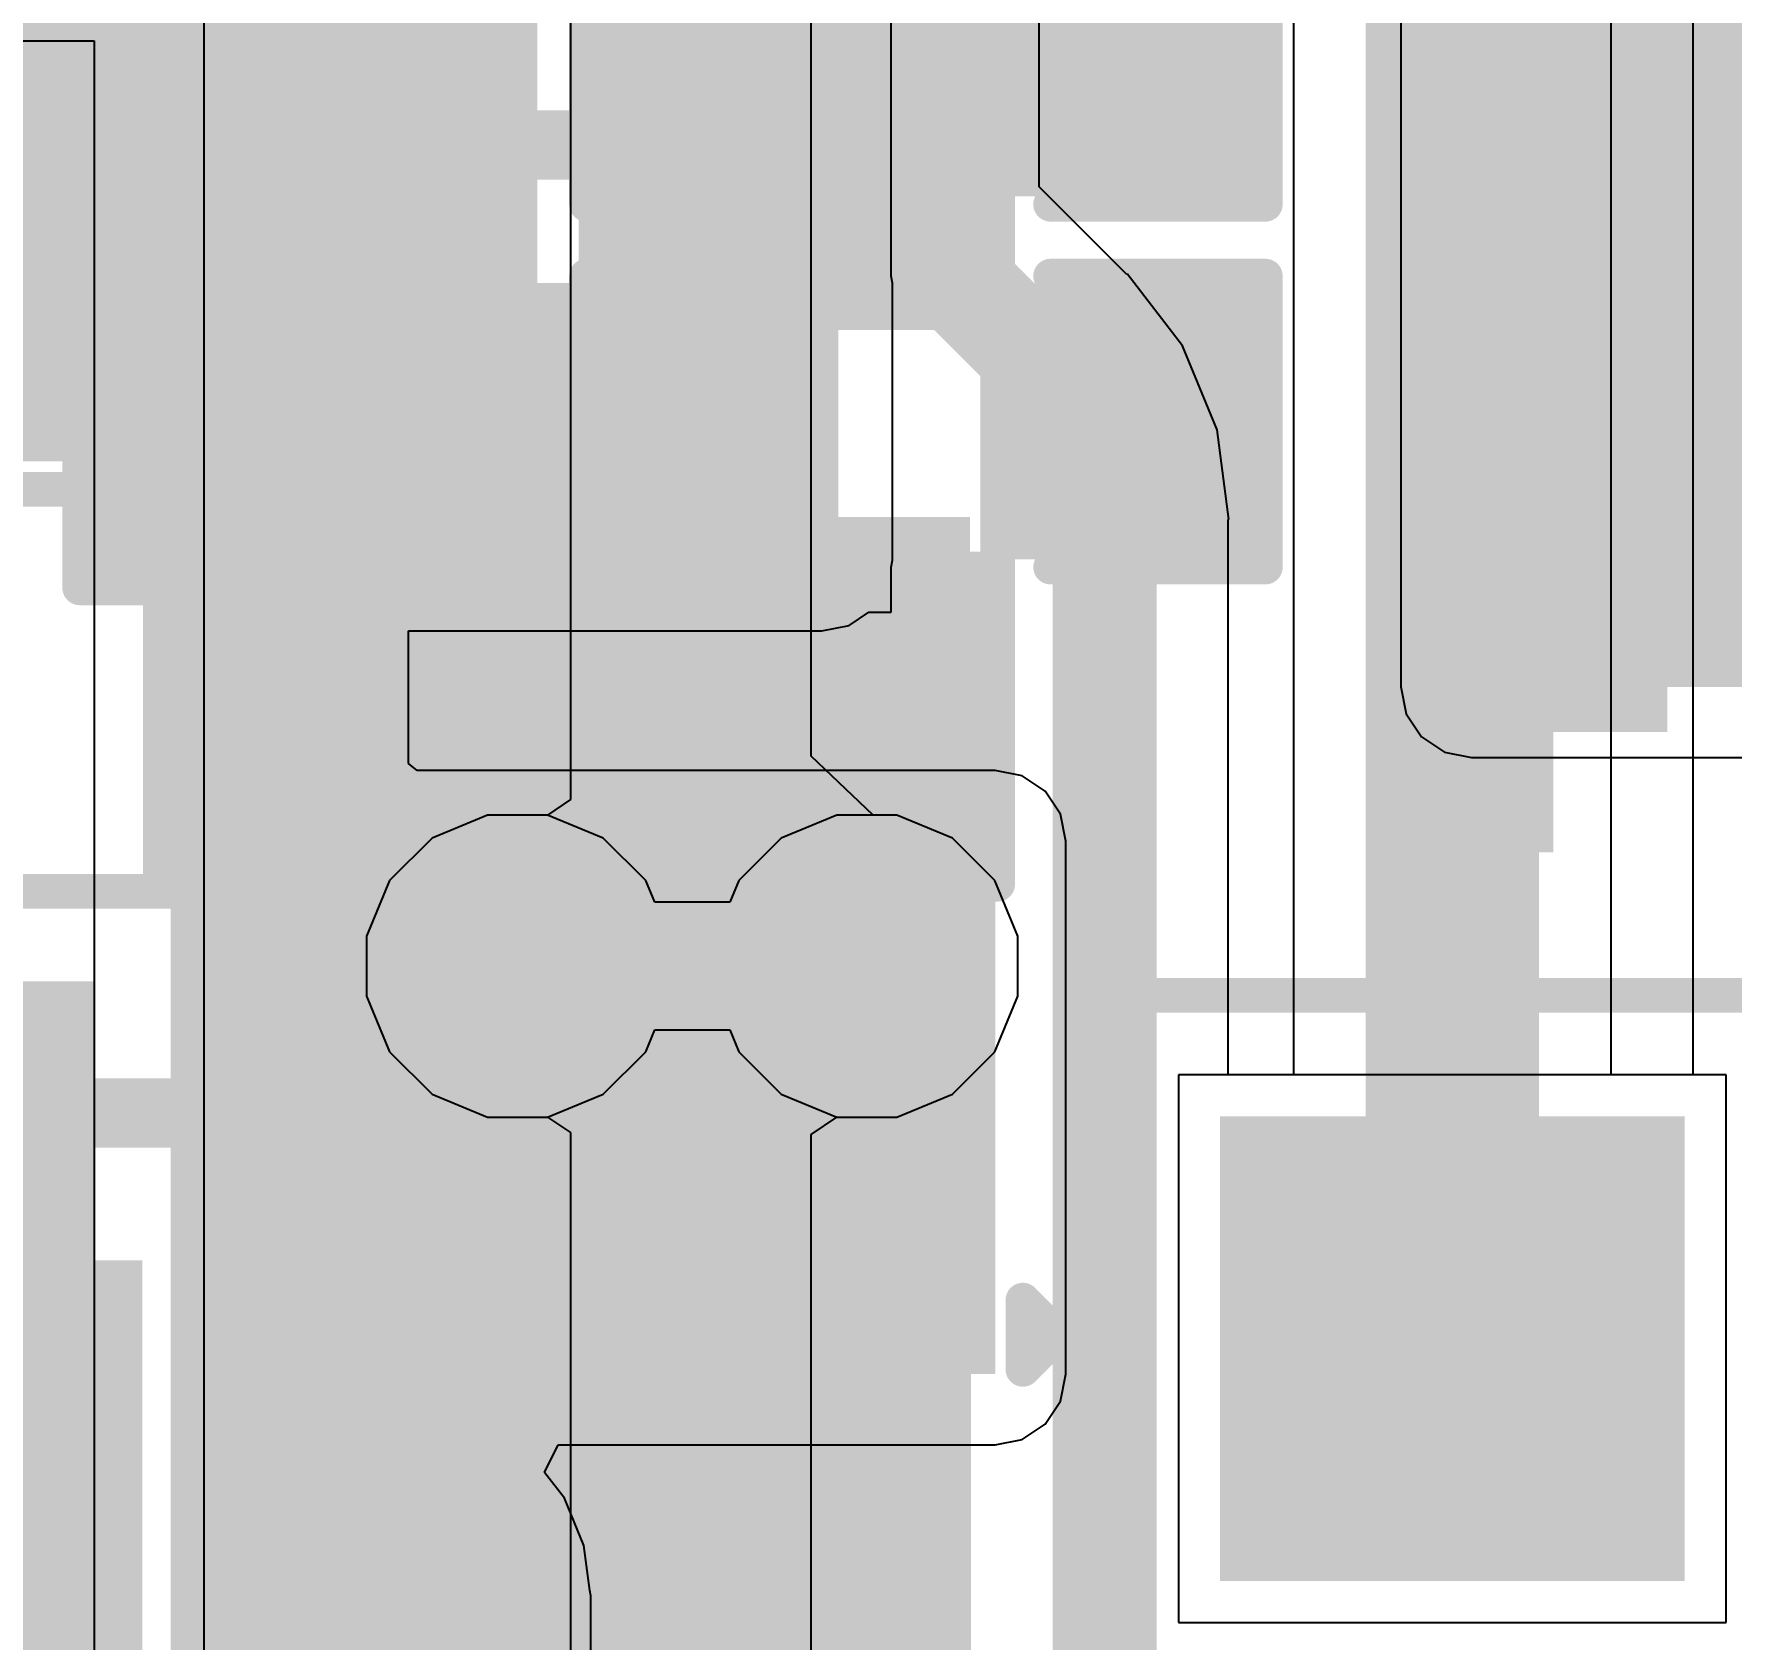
# Model space of a CAD drawing. Header units: inches. Extents: x -0.01 to 2.44, y -0.01 to 2.26.
# Drawn here: x 1.6862 to 1.9312, y 1.1621 to 1.3937 of the extents above; entities that cross this region are included whole.
import ezdxf

# ---------------------------------------------------------------- set-up
doc = ezdxf.new("R2010")
doc.units = ezdxf.units.IN
doc.header["$MEASUREMENT"] = 0
for name, color, linetype in [('Bottom Layer', 5, 'Continuous'), ('Bottom Overlay', 54, 'Continuous'), ('Bottom Paste', 16, 'Continuous'), ('Bottom Solder', 6, 'Continuous'), ('GROUND', 16, 'Continuous'), ('Multi-Layer', 9, 'Continuous'), ('Pad Holes', 156, 'Continuous'), ('POWER', 76, 'Continuous'), ('SIGNAL1', 90, 'Continuous'), ('SIGNAL2', 156, 'Continuous'), ('Top Layer', 1, 'Continuous'), ('Top Overlay', 2, 'Continuous'), ('Top Paste', 8, 'Continuous'), ('Top Solder', 216, 'Continuous'), ('Via Holes', 16, 'Continuous')]:
    doc.layers.add(name, color=color, linetype=linetype)
doc.styles.add('Arial_Bold', font='', dxfattribs={"height": 0.2})
doc.styles.get('Arial_Bold').set_extended_font_data('Arial', bold=True)

# ---------------------------------------------------------------- blocks, each defined once
blk = doc.blocks.new('N___T___P___15')
at = {"layer": 'Top Layer'}
for points in [[(-0.0275, -0.0125), (-0.0275, 0.0125), (-0.0095, 0.0125), (-0.0095, -0.0125)], [(-0.0225, -0.07178), (0.0185, -0.07178), (0.0185, 0.0125), (-0.0225, 0.0125)], [(0.0095, -0.0125), (0.0095, 0.0125), (0.0275, 0.0125), (0.0275, -0.0125)]]:
    blk.add_hatch(color=1, dxfattribs=at).paths.add_polyline_path(points)
at = {"layer": 'Top Paste'}
for points in [[(-0.0275, -0.0125), (-0.0275, 0.0125), (-0.0095, 0.0125), (-0.0095, -0.0125)], [(0.0095, -0.0125), (0.0095, 0.0125), (0.0275, 0.0125), (0.0275, -0.0125)]]:
    blk.add_hatch(color=8, dxfattribs=at).paths.add_polyline_path(points)
blk = doc.blocks.new('TSSOP_20_B_29')
at = {"layer": 'Bottom Layer'}
for points in [[(0.07874, -0.09587), (0.07874, -0.08327), (0.14173, -0.08327), (0.14173, -0.09587)], [(0.07874, -0.12146), (0.07874, -0.10886), (0.14173, -0.10886), (0.14173, -0.12146)]]:
    blk.add_hatch(color=5, dxfattribs=at).paths.add_polyline_path(points)
at = {"layer": 'Bottom Paste'}
for points in [[(0.07874, -0.09587), (0.07874, -0.08327), (0.14173, -0.08327), (0.14173, -0.09587)], [(0.07874, -0.12146), (0.07874, -0.10886), (0.14173, -0.10886), (0.14173, -0.12146)]]:
    blk.add_hatch(color=16, dxfattribs=at).paths.add_polyline_path(points)
at = {"layer": 'Bottom Solder'}
for points in [[(0.07474, -0.09987), (0.07474, -0.07927), (0.14573, -0.07927), (0.14573, -0.09987)], [(0.07474, -0.12546), (0.07474, -0.10486), (0.14573, -0.10486), (0.14573, -0.12546)]]:
    blk.add_hatch(color=6, dxfattribs=at).paths.add_polyline_path(points)
blk = doc.blocks.new('RES_0805_38')
at = {"layer": 'Top Layer'}
for points in [[(-0.06, 0.025), (-0.02, 0.025), (-0.02, -0.025), (-0.06, -0.025)], [(0.02, 0.025), (0.06, 0.025), (0.06, -0.025), (0.02, -0.025)]]:
    blk.add_hatch(color=1, dxfattribs=at).paths.add_polyline_path(points)
at = {"layer": 'Top Paste'}
for points in [[(-0.06, 0.025), (-0.02, 0.025), (-0.02, -0.025), (-0.06, -0.025)], [(0.02, 0.025), (0.06, 0.025), (0.06, -0.025), (0.02, -0.025)]]:
    blk.add_hatch(color=8, dxfattribs=at).paths.add_polyline_path(points)
at = {"layer": 'Top Solder'}
for points in [[(-0.064, 0.029), (-0.016, 0.029), (-0.016, -0.029), (-0.064, -0.029)], [(0.016, 0.029), (0.064, 0.029), (0.064, -0.029), (0.016, -0.029)]]:
    blk.add_hatch(color=216, dxfattribs=at).paths.add_polyline_path(points)
at = {"layer": 'Top Overlay'}
for points in [[(-0.064, -0.029, 0.005, 0.005, 0), (-0.064, 0.029, 0.005, 0.005, 0)], [(-0.064, 0.029, 0.005, 0.005, 0), (0.064, 0.029, 0.005, 0.005, 0)], [(0.064, -0.029, 0.005, 0.005, 0), (0.064, 0.029, 0.005, 0.005, 0)], [(-0.064, -0.029, 0.005, 0.005, 0), (0.064, -0.029, 0.005, 0.005, 0)]]:
    blk.add_lwpolyline(points, format="xyseb", dxfattribs=at)
for points in [[(-0.06525, 0.029, 0.0025, 0.0025, 1), (-0.06275, 0.029, 0.0025, 0.0025, 1)], [(-0.06525, 0.029, 0.0025, 0.0025, 1), (-0.06275, 0.029, 0.0025, 0.0025, 1)], [(0.06275, 0.029, 0.0025, 0.0025, 1), (0.06525, 0.029, 0.0025, 0.0025, 1)], [(0.06275, 0.029, 0.0025, 0.0025, 1), (0.06525, 0.029, 0.0025, 0.0025, 1)], [(-0.06525, -0.029, 0.0025, 0.0025, 1), (-0.06275, -0.029, 0.0025, 0.0025, 1)], [(-0.06525, -0.029, 0.0025, 0.0025, 1), (-0.06275, -0.029, 0.0025, 0.0025, 1)], [(0.06275, -0.029, 0.0025, 0.0025, 1), (0.06525, -0.029, 0.0025, 0.0025, 1)], [(0.06275, -0.029, 0.0025, 0.0025, 1), (0.06525, -0.029, 0.0025, 0.0025, 1)]]:
    blk.add_lwpolyline(points, format="xyseb", close=True, dxfattribs=at)
blk = doc.blocks.new('RES_0805_B_39')
at = {"layer": 'Bottom Layer'}
for points in [[(-0.06, 0.025), (-0.02, 0.025), (-0.02, -0.025), (-0.06, -0.025)], [(0.02, 0.025), (0.06, 0.025), (0.06, -0.025), (0.02, -0.025)]]:
    blk.add_hatch(color=5, dxfattribs=at).paths.add_polyline_path(points)
at = {"layer": 'Bottom Paste'}
for points in [[(-0.06, 0.025), (-0.02, 0.025), (-0.02, -0.025), (-0.06, -0.025)], [(0.02, 0.025), (0.06, 0.025), (0.06, -0.025), (0.02, -0.025)]]:
    blk.add_hatch(color=16, dxfattribs=at).paths.add_polyline_path(points)
at = {"layer": 'Bottom Solder'}
for points in [[(-0.064, 0.029), (-0.016, 0.029), (-0.016, -0.029), (-0.064, -0.029)], [(0.016, 0.029), (0.064, 0.029), (0.064, -0.029), (0.016, -0.029)]]:
    blk.add_hatch(color=6, dxfattribs=at).paths.add_polyline_path(points)
at = {"layer": 'Bottom Overlay'}
for points in [[(-0.064, -0.029, 0.005, 0.005, 0), (-0.064, 0.029, 0.005, 0.005, 0)], [(0.064, 0.029, 0.005, 0.005, 0), (-0.064, 0.029, 0.005, 0.005, 0)], [(0.064, -0.029, 0.005, 0.005, 0), (0.064, 0.029, 0.005, 0.005, 0)], [(0.064, -0.029, 0.005, 0.005, 0), (-0.064, -0.029, 0.005, 0.005, 0)]]:
    blk.add_lwpolyline(points, format="xyseb", dxfattribs=at)
for points in [[(-0.06525, 0.029, 0.0025, 0.0025, 1), (-0.06275, 0.029, 0.0025, 0.0025, 1)], [(-0.06525, 0.029, 0.0025, 0.0025, 1), (-0.06275, 0.029, 0.0025, 0.0025, 1)], [(0.06275, 0.029, 0.0025, 0.0025, 1), (0.06525, 0.029, 0.0025, 0.0025, 1)], [(0.06275, 0.029, 0.0025, 0.0025, 1), (0.06525, 0.029, 0.0025, 0.0025, 1)], [(-0.06525, -0.029, 0.0025, 0.0025, 1), (-0.06275, -0.029, 0.0025, 0.0025, 1)], [(-0.06525, -0.029, 0.0025, 0.0025, 1), (-0.06275, -0.029, 0.0025, 0.0025, 1)], [(0.06275, -0.029, 0.0025, 0.0025, 1), (0.06525, -0.029, 0.0025, 0.0025, 1)], [(0.06275, -0.029, 0.0025, 0.0025, 1), (0.06525, -0.029, 0.0025, 0.0025, 1)]]:
    blk.add_lwpolyline(points, format="xyseb", close=True, dxfattribs=at)
blk = doc.blocks.new('RES_0805_41')
at = {"layer": 'Top Layer'}
for points in [[(-0.06, 0.025), (-0.02, 0.025), (-0.02, -0.025), (-0.06, -0.025)], [(0.02, 0.025), (0.06, 0.025), (0.06, -0.025), (0.02, -0.025)]]:
    blk.add_hatch(color=1, dxfattribs=at).paths.add_polyline_path(points)
at = {"layer": 'Top Paste'}
for points in [[(-0.06, 0.025), (-0.02, 0.025), (-0.02, -0.025), (-0.06, -0.025)], [(0.02, 0.025), (0.06, 0.025), (0.06, -0.025), (0.02, -0.025)]]:
    blk.add_hatch(color=8, dxfattribs=at).paths.add_polyline_path(points)
at = {"layer": 'Top Solder'}
for points in [[(-0.064, 0.029), (-0.016, 0.029), (-0.016, -0.029), (-0.064, -0.029)], [(0.016, 0.029), (0.064, 0.029), (0.064, -0.029), (0.016, -0.029)]]:
    blk.add_hatch(color=216, dxfattribs=at).paths.add_polyline_path(points)
at = {"layer": 'Top Overlay'}
for points in [[(-0.064, 0.029, 0.005, 0.005, 0), (0.064, 0.029, 0.005, 0.005, 0)], [(-0.064, 0.029, 0.005, 0.005, 0), (-0.064, -0.029, 0.005, 0.005, 0)], [(0.064, 0.029, 0.005, 0.005, 0), (0.064, -0.029, 0.005, 0.005, 0)], [(-0.064, -0.029, 0.005, 0.005, 0), (0.064, -0.029, 0.005, 0.005, 0)]]:
    blk.add_lwpolyline(points, format="xyseb", dxfattribs=at)
for points in [[(-0.06525, 0.029, 0.0025, 0.0025, 1), (-0.06275, 0.029, 0.0025, 0.0025, 1)], [(-0.06525, 0.029, 0.0025, 0.0025, 1), (-0.06275, 0.029, 0.0025, 0.0025, 1)], [(0.06275, 0.029, 0.0025, 0.0025, 1), (0.06525, 0.029, 0.0025, 0.0025, 1)], [(0.06275, 0.029, 0.0025, 0.0025, 1), (0.06525, 0.029, 0.0025, 0.0025, 1)], [(-0.06525, -0.029, 0.0025, 0.0025, 1), (-0.06275, -0.029, 0.0025, 0.0025, 1)], [(-0.06525, -0.029, 0.0025, 0.0025, 1), (-0.06275, -0.029, 0.0025, 0.0025, 1)], [(0.06275, -0.029, 0.0025, 0.0025, 1), (0.06525, -0.029, 0.0025, 0.0025, 1)], [(0.06275, -0.029, 0.0025, 0.0025, 1), (0.06525, -0.029, 0.0025, 0.0025, 1)]]:
    blk.add_lwpolyline(points, format="xyseb", close=True, dxfattribs=at)
blk = doc.blocks.new('TO_252_2L_81')
at = {"layer": 'Top Layer'}
blk.add_hatch(color=1, dxfattribs=at).paths.add_polyline_path([(-0.12008, -0.08661), (-0.06102, -0.08661), (-0.06102, -0.18504), (-0.12008, -0.18504)])
at = {"layer": 'Top Paste'}
blk.add_hatch(color=8, dxfattribs=at).paths.add_polyline_path([(-0.12008, -0.08661), (-0.06102, -0.08661), (-0.06102, -0.18504), (-0.12008, -0.18504)])
at = {"layer": 'Top Solder'}
blk.add_hatch(color=216, dxfattribs=at).paths.add_polyline_path([(-0.12408, -0.08261), (-0.05702, -0.08261), (-0.05702, -0.18904), (-0.12408, -0.18904)])
at = {"layer": 'Top Overlay'}
for points in [[(-0.127, -0.134, 0.005, 0.005, 0), (-0.132, -0.129, 0.005, 0.005, 0)], [(-0.132, -0.129, 0.005, 0.005, 0), (-0.132, -0.139, 0.005, 0.005, 0)], [(-0.127, -0.134, 0.005, 0.005, 0), (-0.132, -0.139, 0.005, 0.005, 0)]]:
    blk.add_lwpolyline(points, format="xyseb", dxfattribs=at)
for points in [[(-0.13325, -0.129, 0.0025, 0.0025, 1), (-0.13075, -0.129, 0.0025, 0.0025, 1)], [(-0.13325, -0.129, 0.0025, 0.0025, 1), (-0.13075, -0.129, 0.0025, 0.0025, 1)], [(-0.12825, -0.134, 0.0025, 0.0025, 1), (-0.12575, -0.134, 0.0025, 0.0025, 1)], [(-0.12825, -0.134, 0.0025, 0.0025, 1), (-0.12575, -0.134, 0.0025, 0.0025, 1)], [(-0.13325, -0.139, 0.0025, 0.0025, 1), (-0.13075, -0.139, 0.0025, 0.0025, 1)], [(-0.13325, -0.139, 0.0025, 0.0025, 1), (-0.13075, -0.139, 0.0025, 0.0025, 1)]]:
    blk.add_lwpolyline(points, format="xyseb", close=True, dxfattribs=at)
blk = doc.blocks.new('HDR_2_5_TH__M_____83')
at = {"layer": 'Bottom Layer'}
blk.add_hatch(color=5, dxfattribs=at).paths.add_polyline_path([(-0.22953, -0.02047), (-0.17047, -0.02047), (-0.17047, -0.07953), (-0.22953, -0.07953)])
at = {"layer": 'Bottom Solder'}
blk.add_hatch(color=6, dxfattribs=at).paths.add_polyline_path([(-0.23353, -0.01647), (-0.16647, -0.01647), (-0.16647, -0.08353), (-0.23353, -0.08353)])
at = {"layer": 'GROUND'}
blk.add_hatch(color=16, dxfattribs=at).paths.add_polyline_path([(-0.22953, -0.02047), (-0.17047, -0.02047), (-0.17047, -0.07953), (-0.22953, -0.07953)])
at = {"layer": 'Multi-Layer'}
blk.add_hatch(color=9, dxfattribs=at).paths.add_polyline_path([(-0.22953, -0.02047), (-0.17047, -0.02047), (-0.17047, -0.07953), (-0.22953, -0.07953)])
at = {"layer": 'Pad Holes'}
h = blk.add_hatch(color=7, dxfattribs=at)
edge = h.paths.add_edge_path()
edge.add_arc((-0.2, -0.05), 0.01772, 0, 360)
at = {"layer": 'POWER'}
blk.add_hatch(color=76, dxfattribs=at).paths.add_polyline_path([(-0.22953, -0.02047), (-0.17047, -0.02047), (-0.17047, -0.07953), (-0.22953, -0.07953)])
at = {"layer": 'SIGNAL1'}
blk.add_hatch(color=90, dxfattribs=at).paths.add_polyline_path([(-0.22953, -0.02047), (-0.17047, -0.02047), (-0.17047, -0.07953), (-0.22953, -0.07953)])
at = {"layer": 'SIGNAL2'}
blk.add_hatch(color=156, dxfattribs=at).paths.add_polyline_path([(-0.22953, -0.02047), (-0.17047, -0.02047), (-0.17047, -0.07953), (-0.22953, -0.07953)])
at = {"layer": 'Top Layer'}
blk.add_hatch(color=1, dxfattribs=at).paths.add_polyline_path([(-0.22953, -0.02047), (-0.17047, -0.02047), (-0.17047, -0.07953), (-0.22953, -0.07953)])
at = {"layer": 'Top Solder'}
blk.add_hatch(color=216, dxfattribs=at).paths.add_polyline_path([(-0.23353, -0.01647), (-0.16647, -0.01647), (-0.16647, -0.08353), (-0.23353, -0.08353)])
at = {"layer": 'Top Overlay'}
for points in [[(-0.251, -0.1, 0.005, 0.005, 0), (-0.251, 0.1, 0.005, 0.005, 0)], [(0.251, -0.1, 0.005, 0.005, 0), (-0.251, -0.1, 0.005, 0.005, 0)], [(-0.207, -0.112, 0.005, 0.005, 0), (-0.202, -0.107, 0.005, 0.005, 0)], [(-0.197, -0.112, 0.005, 0.005, 0), (-0.202, -0.107, 0.005, 0.005, 0)], [(-0.197, -0.112, 0.005, 0.005, 0), (-0.207, -0.112, 0.005, 0.005, 0)]]:
    blk.add_lwpolyline(points, format="xyseb", dxfattribs=at)
for points in [[(-0.25225, -0.1, 0.0025, 0.0025, 1), (-0.24975, -0.1, 0.0025, 0.0025, 1)], [(-0.25225, -0.1, 0.0025, 0.0025, 1), (-0.24975, -0.1, 0.0025, 0.0025, 1)], [(-0.20325, -0.107, 0.0025, 0.0025, 1), (-0.20075, -0.107, 0.0025, 0.0025, 1)], [(-0.20325, -0.107, 0.0025, 0.0025, 1), (-0.20075, -0.107, 0.0025, 0.0025, 1)], [(-0.20825, -0.112, 0.0025, 0.0025, 1), (-0.20575, -0.112, 0.0025, 0.0025, 1)], [(-0.20825, -0.112, 0.0025, 0.0025, 1), (-0.20575, -0.112, 0.0025, 0.0025, 1)], [(-0.19825, -0.112, 0.0025, 0.0025, 1), (-0.19575, -0.112, 0.0025, 0.0025, 1)], [(-0.19825, -0.112, 0.0025, 0.0025, 1), (-0.19575, -0.112, 0.0025, 0.0025, 1)]]:
    blk.add_lwpolyline(points, format="xyseb", close=True, dxfattribs=at)
blk = doc.blocks.new('SOD_123_B_103')
at = {"layer": 'Bottom Layer'}
for points in [[(-0.08071, -0.01772), (-0.08071, 0.01772), (-0.04331, 0.01772), (-0.04331, -0.01772)], [(0.04331, -0.01772), (0.04331, 0.01772), (0.08071, 0.01772), (0.08071, -0.01772)]]:
    blk.add_hatch(color=5, dxfattribs=at).paths.add_polyline_path(points)
at = {"layer": 'Bottom Overlay'}
for points in [[(0.038, 0.02), (0.111, 0.02), (0.111, 0.0315), (0.038, 0.0315)], [(0.08344, -0.031), (0.11099, -0.031), (0.11099, 0.031), (0.08344, 0.031)], [(0.038, -0.0315), (0.111, -0.0315), (0.111, -0.02), (0.038, -0.02)]]:
    blk.add_hatch(color=54, dxfattribs=at).paths.add_polyline_path(points)
at = {"layer": 'Bottom Paste'}
for points in [[(-0.08071, -0.01772), (-0.08071, 0.01772), (-0.04331, 0.01772), (-0.04331, -0.01772)], [(0.04331, -0.01772), (0.04331, 0.01772), (0.08071, 0.01772), (0.08071, -0.01772)]]:
    blk.add_hatch(color=16, dxfattribs=at).paths.add_polyline_path(points)
at = {"layer": 'Bottom Solder'}
for points in [[(-0.08471, -0.02172), (-0.08471, 0.02172), (-0.03931, 0.02172), (-0.03931, -0.02172)], [(0.03931, -0.02172), (0.03931, 0.02172), (0.08471, 0.02172), (0.08471, -0.02172)]]:
    blk.add_hatch(color=6, dxfattribs=at).paths.add_polyline_path(points)
at = {"layer": 'Bottom Overlay'}
for points in [[(-0.054, 0.029, 0.005, 0.005, 0), (-0.054, 0.023, 0.005, 0.005, 0)], [(-0.054, 0.029, 0.005, 0.005, 0), (0.038, 0.029, 0.005, 0.005, 0)], [(-0.054, -0.023, 0.005, 0.005, 0), (-0.054, -0.029, 0.005, 0.005, 0)], [(-0.054, -0.029, 0.005, 0.005, 0), (0.038, -0.029, 0.005, 0.005, 0)]]:
    blk.add_lwpolyline(points, format="xyseb", dxfattribs=at)
for points in [[(-0.05525, 0.029, 0.0025, 0.0025, 1), (-0.05275, 0.029, 0.0025, 0.0025, 1)], [(-0.05525, 0.029, 0.0025, 0.0025, 1), (-0.05275, 0.029, 0.0025, 0.0025, 1)], [(0.03675, 0.029, 0.0025, 0.0025, 1), (0.03925, 0.029, 0.0025, 0.0025, 1)], [(-0.05525, 0.023, 0.0025, 0.0025, 1), (-0.05275, 0.023, 0.0025, 0.0025, 1)], [(-0.05525, -0.023, 0.0025, 0.0025, 1), (-0.05275, -0.023, 0.0025, 0.0025, 1)], [(-0.05525, -0.029, 0.0025, 0.0025, 1), (-0.05275, -0.029, 0.0025, 0.0025, 1)], [(-0.05525, -0.029, 0.0025, 0.0025, 1), (-0.05275, -0.029, 0.0025, 0.0025, 1)], [(0.03675, -0.029, 0.0025, 0.0025, 1), (0.03925, -0.029, 0.0025, 0.0025, 1)]]:
    blk.add_lwpolyline(points, format="xyseb", close=True, dxfattribs=at)
blk = doc.blocks.new('SMB__B_106')
at = {"layer": 'Bottom Layer'}
for points in [[(-0.03543, 0.04724), (-0.03543, -0.04724), (-0.14567, -0.04724), (-0.14567, 0.04724)], [(0.14567, 0.04724), (0.14567, -0.04724), (0.03543, -0.04724), (0.03543, 0.04724)]]:
    blk.add_hatch(color=5, dxfattribs=at).paths.add_polyline_path(points)
at = {"layer": 'Bottom Overlay'}
for points in [[(0.102, 0.049), (0.19, 0.049), (0.19, 0.075), (0.102, 0.075)], [(0.147, -0.053), (0.19, -0.053), (0.19, 0.065), (0.147, 0.065)], [(0.102, -0.075), (0.19, -0.075), (0.19, -0.049), (0.102, -0.049)]]:
    blk.add_hatch(color=54, dxfattribs=at).paths.add_polyline_path(points)
at = {"layer": 'Bottom Paste'}
for points in [[(-0.03543, 0.04724), (-0.03543, -0.04724), (-0.14567, -0.04724), (-0.14567, 0.04724)], [(0.14567, 0.04724), (0.14567, -0.04724), (0.03543, -0.04724), (0.03543, 0.04724)]]:
    blk.add_hatch(color=16, dxfattribs=at).paths.add_polyline_path(points)
at = {"layer": 'Bottom Solder'}
for points in [[(-0.03143, 0.05124), (-0.03143, -0.05124), (-0.14967, -0.05124), (-0.14967, 0.05124)], [(0.14967, 0.05124), (0.14967, -0.05124), (0.03143, -0.05124), (0.03143, 0.05124)]]:
    blk.add_hatch(color=6, dxfattribs=at).paths.add_polyline_path(points)
at = {"layer": 'Bottom Overlay'}
for points in [[(-0.087, 0.073, 0.005, 0.005, 0), (0.102, 0.073, 0.005, 0.005, 0)], [(-0.087, 0.073, 0.005, 0.005, 0), (-0.087, 0.055, 0.005, 0.005, 0)], [(-0.087, -0.055, 0.005, 0.005, 0), (-0.087, -0.073, 0.005, 0.005, 0)], [(-0.087, -0.073, 0.005, 0.005, 0), (0.102, -0.073, 0.005, 0.005, 0)]]:
    blk.add_lwpolyline(points, format="xyseb", dxfattribs=at)
for points in [[(-0.08825, 0.073, 0.0025, 0.0025, 1), (-0.08575, 0.073, 0.0025, 0.0025, 1)], [(-0.08825, 0.073, 0.0025, 0.0025, 1), (-0.08575, 0.073, 0.0025, 0.0025, 1)], [(0.10075, 0.073, 0.0025, 0.0025, 1), (0.10325, 0.073, 0.0025, 0.0025, 1)], [(-0.08825, 0.055, 0.0025, 0.0025, 1), (-0.08575, 0.055, 0.0025, 0.0025, 1)], [(-0.08825, -0.055, 0.0025, 0.0025, 1), (-0.08575, -0.055, 0.0025, 0.0025, 1)], [(-0.08825, -0.073, 0.0025, 0.0025, 1), (-0.08575, -0.073, 0.0025, 0.0025, 1)], [(-0.08825, -0.073, 0.0025, 0.0025, 1), (-0.08575, -0.073, 0.0025, 0.0025, 1)], [(0.10075, -0.073, 0.0025, 0.0025, 1), (0.10325, -0.073, 0.0025, 0.0025, 1)]]:
    blk.add_lwpolyline(points, format="xyseb", close=True, dxfattribs=at)
blk = doc.blocks.new('C___0603_B_111')
at = {"layer": 'Bottom Layer'}
for points in [[(-0.045, -0.0175), (-0.045, 0.0175), (-0.015, 0.0175), (-0.015, -0.0175)], [(0.015, -0.0175), (0.015, 0.0175), (0.045, 0.0175), (0.045, -0.0175)]]:
    blk.add_hatch(color=5, dxfattribs=at).paths.add_polyline_path(points)
at = {"layer": 'Bottom Paste'}
for points in [[(-0.045, -0.0175), (-0.045, 0.0175), (-0.015, 0.0175), (-0.015, -0.0175)], [(0.015, -0.0175), (0.015, 0.0175), (0.045, 0.0175), (0.045, -0.0175)]]:
    blk.add_hatch(color=16, dxfattribs=at).paths.add_polyline_path(points)
at = {"layer": 'Bottom Solder'}
for points in [[(-0.04736, -0.01986), (-0.04736, 0.01986), (-0.01264, 0.01986), (-0.01264, -0.01986)], [(0.01264, -0.01986), (0.01264, 0.01986), (0.04736, 0.01986), (0.04736, -0.01986)]]:
    blk.add_hatch(color=6, dxfattribs=at).paths.add_polyline_path(points)
at = {"layer": 'Bottom Overlay'}
for points in [[(-0.049, 0.021, 0.005, 0.005, 0), (-0.049, -0.021, 0.005, 0.005, 0)], [(-0.018, 0.021, 0.005, 0.005, 0), (-0.049, 0.021, 0.005, 0.005, 0)], [(0.049, 0.021, 0.005, 0.005, 0), (0.018, 0.021, 0.005, 0.005, 0)], [(0.049, 0.021, 0.005, 0.005, 0), (0.049, -0.021, 0.005, 0.005, 0)], [(-0.018, -0.021, 0.005, 0.005, 0), (-0.049, -0.021, 0.005, 0.005, 0)], [(0.049, -0.021, 0.005, 0.005, 0), (0.018, -0.021, 0.005, 0.005, 0)]]:
    blk.add_lwpolyline(points, format="xyseb", dxfattribs=at)
for points in [[(-0.05025, 0.021, 0.0025, 0.0025, 1), (-0.04775, 0.021, 0.0025, 0.0025, 1)], [(-0.05025, 0.021, 0.0025, 0.0025, 1), (-0.04775, 0.021, 0.0025, 0.0025, 1)], [(-0.01925, 0.021, 0.0025, 0.0025, 1), (-0.01675, 0.021, 0.0025, 0.0025, 1)], [(0.01675, 0.021, 0.0025, 0.0025, 1), (0.01925, 0.021, 0.0025, 0.0025, 1)], [(0.04775, 0.021, 0.0025, 0.0025, 1), (0.05025, 0.021, 0.0025, 0.0025, 1)], [(0.04775, 0.021, 0.0025, 0.0025, 1), (0.05025, 0.021, 0.0025, 0.0025, 1)], [(-0.05025, -0.021, 0.0025, 0.0025, 1), (-0.04775, -0.021, 0.0025, 0.0025, 1)], [(-0.05025, -0.021, 0.0025, 0.0025, 1), (-0.04775, -0.021, 0.0025, 0.0025, 1)], [(-0.01925, -0.021, 0.0025, 0.0025, 1), (-0.01675, -0.021, 0.0025, 0.0025, 1)], [(0.01675, -0.021, 0.0025, 0.0025, 1), (0.01925, -0.021, 0.0025, 0.0025, 1)], [(0.04775, -0.021, 0.0025, 0.0025, 1), (0.05025, -0.021, 0.0025, 0.0025, 1)], [(0.04775, -0.021, 0.0025, 0.0025, 1), (0.05025, -0.021, 0.0025, 0.0025, 1)]]:
    blk.add_lwpolyline(points, format="xyseb", close=True, dxfattribs=at)
blk = doc.blocks.new('C___0603_B_112')
at = {"layer": 'Bottom Layer'}
for points in [[(-0.045, -0.0175), (-0.045, 0.0175), (-0.015, 0.0175), (-0.015, -0.0175)], [(0.015, -0.0175), (0.015, 0.0175), (0.045, 0.0175), (0.045, -0.0175)]]:
    blk.add_hatch(color=5, dxfattribs=at).paths.add_polyline_path(points)
at = {"layer": 'Bottom Paste'}
for points in [[(-0.045, -0.0175), (-0.045, 0.0175), (-0.015, 0.0175), (-0.015, -0.0175)], [(0.015, -0.0175), (0.015, 0.0175), (0.045, 0.0175), (0.045, -0.0175)]]:
    blk.add_hatch(color=16, dxfattribs=at).paths.add_polyline_path(points)
at = {"layer": 'Bottom Solder'}
for points in [[(-0.04736, -0.01986), (-0.04736, 0.01986), (-0.01264, 0.01986), (-0.01264, -0.01986)], [(0.01264, -0.01986), (0.01264, 0.01986), (0.04736, 0.01986), (0.04736, -0.01986)]]:
    blk.add_hatch(color=6, dxfattribs=at).paths.add_polyline_path(points)
at = {"layer": 'Bottom Overlay'}
for points in [[(-0.049, 0.021, 0.005, 0.005, 0), (-0.049, -0.021, 0.005, 0.005, 0)], [(-0.018, 0.021, 0.005, 0.005, 0), (-0.049, 0.021, 0.005, 0.005, 0)], [(0.049, 0.021, 0.005, 0.005, 0), (0.018, 0.021, 0.005, 0.005, 0)], [(0.049, 0.021, 0.005, 0.005, 0), (0.049, -0.021, 0.005, 0.005, 0)], [(-0.018, -0.021, 0.005, 0.005, 0), (-0.049, -0.021, 0.005, 0.005, 0)], [(0.049, -0.021, 0.005, 0.005, 0), (0.018, -0.021, 0.005, 0.005, 0)]]:
    blk.add_lwpolyline(points, format="xyseb", dxfattribs=at)
for points in [[(-0.05025, 0.021, 0.0025, 0.0025, 1), (-0.04775, 0.021, 0.0025, 0.0025, 1)], [(-0.05025, 0.021, 0.0025, 0.0025, 1), (-0.04775, 0.021, 0.0025, 0.0025, 1)], [(-0.01925, 0.021, 0.0025, 0.0025, 1), (-0.01675, 0.021, 0.0025, 0.0025, 1)], [(0.01675, 0.021, 0.0025, 0.0025, 1), (0.01925, 0.021, 0.0025, 0.0025, 1)], [(0.04775, 0.021, 0.0025, 0.0025, 1), (0.05025, 0.021, 0.0025, 0.0025, 1)], [(0.04775, 0.021, 0.0025, 0.0025, 1), (0.05025, 0.021, 0.0025, 0.0025, 1)], [(-0.05025, -0.021, 0.0025, 0.0025, 1), (-0.04775, -0.021, 0.0025, 0.0025, 1)], [(-0.05025, -0.021, 0.0025, 0.0025, 1), (-0.04775, -0.021, 0.0025, 0.0025, 1)], [(-0.01925, -0.021, 0.0025, 0.0025, 1), (-0.01675, -0.021, 0.0025, 0.0025, 1)], [(0.01675, -0.021, 0.0025, 0.0025, 1), (0.01925, -0.021, 0.0025, 0.0025, 1)], [(0.04775, -0.021, 0.0025, 0.0025, 1), (0.05025, -0.021, 0.0025, 0.0025, 1)], [(0.04775, -0.021, 0.0025, 0.0025, 1), (0.05025, -0.021, 0.0025, 0.0025, 1)]]:
    blk.add_lwpolyline(points, format="xyseb", close=True, dxfattribs=at)
blk = doc.blocks.new('C___0603_120')
at = {"layer": 'Top Layer'}
for points in [[(-0.015, 0.0175), (-0.015, -0.0175), (-0.045, -0.0175), (-0.045, 0.0175)], [(0.045, 0.0175), (0.045, -0.0175), (0.015, -0.0175), (0.015, 0.0175)]]:
    blk.add_hatch(color=1, dxfattribs=at).paths.add_polyline_path(points)
at = {"layer": 'Top Paste'}
for points in [[(-0.015, 0.0175), (-0.015, -0.0175), (-0.045, -0.0175), (-0.045, 0.0175)], [(0.045, 0.0175), (0.045, -0.0175), (0.015, -0.0175), (0.015, 0.0175)]]:
    blk.add_hatch(color=8, dxfattribs=at).paths.add_polyline_path(points)
at = {"layer": 'Top Solder'}
for points in [[(-0.01264, 0.01986), (-0.01264, -0.01986), (-0.04736, -0.01986), (-0.04736, 0.01986)], [(0.04736, 0.01986), (0.04736, -0.01986), (0.01264, -0.01986), (0.01264, 0.01986)]]:
    blk.add_hatch(color=216, dxfattribs=at).paths.add_polyline_path(points)
at = {"layer": 'Top Overlay'}
for points in [[(-0.049, 0.021, 0.005, 0.005, 0), (-0.018, 0.021, 0.005, 0.005, 0)], [(-0.049, 0.021, 0.005, 0.005, 0), (-0.049, -0.021, 0.005, 0.005, 0)], [(0.018, 0.021, 0.005, 0.005, 0), (0.049, 0.021, 0.005, 0.005, 0)], [(0.049, 0.021, 0.005, 0.005, 0), (0.049, -0.021, 0.005, 0.005, 0)], [(-0.049, -0.021, 0.005, 0.005, 0), (-0.018, -0.021, 0.005, 0.005, 0)], [(0.018, -0.021, 0.005, 0.005, 0), (0.049, -0.021, 0.005, 0.005, 0)]]:
    blk.add_lwpolyline(points, format="xyseb", dxfattribs=at)
for points in [[(-0.05025, 0.021, 0.0025, 0.0025, 1), (-0.04775, 0.021, 0.0025, 0.0025, 1)], [(-0.05025, 0.021, 0.0025, 0.0025, 1), (-0.04775, 0.021, 0.0025, 0.0025, 1)], [(-0.01925, 0.021, 0.0025, 0.0025, 1), (-0.01675, 0.021, 0.0025, 0.0025, 1)], [(0.01675, 0.021, 0.0025, 0.0025, 1), (0.01925, 0.021, 0.0025, 0.0025, 1)], [(0.04775, 0.021, 0.0025, 0.0025, 1), (0.05025, 0.021, 0.0025, 0.0025, 1)], [(0.04775, 0.021, 0.0025, 0.0025, 1), (0.05025, 0.021, 0.0025, 0.0025, 1)], [(-0.05025, -0.021, 0.0025, 0.0025, 1), (-0.04775, -0.021, 0.0025, 0.0025, 1)], [(-0.05025, -0.021, 0.0025, 0.0025, 1), (-0.04775, -0.021, 0.0025, 0.0025, 1)], [(-0.01925, -0.021, 0.0025, 0.0025, 1), (-0.01675, -0.021, 0.0025, 0.0025, 1)], [(0.01675, -0.021, 0.0025, 0.0025, 1), (0.01925, -0.021, 0.0025, 0.0025, 1)], [(0.04775, -0.021, 0.0025, 0.0025, 1), (0.05025, -0.021, 0.0025, 0.0025, 1)], [(0.04775, -0.021, 0.0025, 0.0025, 1), (0.05025, -0.021, 0.0025, 0.0025, 1)]]:
    blk.add_lwpolyline(points, format="xyseb", close=True, dxfattribs=at)

msp = doc.modelspace()

# ---------------------------------------------------------------- hatches: boundary and pattern name
at = {"layer": 'Bottom Layer'}
for points in [[(1.89376, 1.2995), (2.03737, 1.2995), (2.03737, 1.4455), (1.89376, 1.4455)], [(1.69685, 1.31779), (1.8, 1.31779), (1.8, 1.35779), (1.69685, 1.35779)], [(1.74154, 1.20031), (1.825, 1.20031), (1.825, 1.27722), (1.74154, 1.27722)]]:
    msp.add_hatch(color=5, dxfattribs=at).paths.add_polyline_path(points)
h = msp.add_hatch(color=5, dxfattribs=at)
edge = h.paths.add_edge_path()
edge.add_arc((1.75606, 1.2592), 0.01181, 0, 360)
h = msp.add_hatch(color=5, dxfattribs=at)
edge = h.paths.add_edge_path()
edge.add_arc((1.80647, 1.2592), 0.01181, 0, 360)
at = {"layer": 'GROUND'}
h = msp.add_hatch(color=16, dxfattribs=at)
edge = h.paths.add_edge_path()
edge.add_arc((1.75606, 1.2592), 0.01181, 0, 360)
h = msp.add_hatch(color=16, dxfattribs=at)
edge = h.paths.add_edge_path()
edge.add_arc((1.80647, 1.2592), 0.01181, 0, 360)
at = {"layer": 'POWER'}
h = msp.add_hatch(color=76, dxfattribs=at)
edge = h.paths.add_edge_path()
edge.add_arc((1.75606, 1.2592), 0.01181, 0, 360)
h = msp.add_hatch(color=76, dxfattribs=at)
edge = h.paths.add_edge_path()
edge.add_arc((1.80647, 1.2592), 0.01181, 0, 360)
at = {"layer": 'SIGNAL1'}
h = msp.add_hatch(color=90, dxfattribs=at)
edge = h.paths.add_edge_path()
edge.add_arc((1.75606, 1.2592), 0.01181, 0, 360)
h = msp.add_hatch(color=90, dxfattribs=at)
edge = h.paths.add_edge_path()
edge.add_arc((1.80647, 1.2592), 0.01181, 0, 360)
at = {"layer": 'SIGNAL2'}
h = msp.add_hatch(color=156, dxfattribs=at)
edge = h.paths.add_edge_path()
edge.add_arc((1.75606, 1.2592), 0.01181, 0, 360)
h = msp.add_hatch(color=156, dxfattribs=at)
edge = h.paths.add_edge_path()
edge.add_arc((1.80647, 1.2592), 0.01181, 0, 360)
at = {"layer": 'Top Layer'}
for points in [[(1.44904, 1.33484), (1.68711, 1.33484), (1.68711, 1.4037), (1.44904, 1.4037)], [(1.626, 1.33205), (1.75889, 1.33205), (1.75889, 1.39276), (1.626, 1.39276)], [(1.706, 1.15858), (1.82136, 1.15858), (1.82136, 1.324), (1.706, 1.324)], [(1.56346, 1.1137), (1.69492, 1.1137), (1.69492, 1.25701), (1.56346, 1.25701)]]:
    msp.add_hatch(color=1, dxfattribs=at).paths.add_polyline_path(points)
h = msp.add_hatch(color=1, dxfattribs=at)
edge = h.paths.add_edge_path()
edge.add_arc((1.75606, 1.2592), 0.01181, 0, 360)
h = msp.add_hatch(color=1, dxfattribs=at)
edge = h.paths.add_edge_path()
edge.add_arc((1.80647, 1.2592), 0.01181, 0, 360)
at = {"layer": 'Via Holes'}
h = msp.add_hatch(color=7, dxfattribs=at)
edge = h.paths.add_edge_path()
edge.add_arc((1.75606, 1.2592), 0.00591, 0, 360)
h = msp.add_hatch(color=7, dxfattribs=at)
edge = h.paths.add_edge_path()
edge.add_arc((1.80647, 1.2592), 0.00591, 0, 360)

# ---------------------------------------------------------------- linework, layer by layer
at = {"layer": 'Bottom Layer'}
for p, q in [((1.81, 1.35877), (1.81, 1.41509)), ((1.88356, 1.41509), (1.88356, 1.2995)), ((1.8102, 1.35779), (1.81, 1.35877)), ((1.8102, 1.31779), (1.8102, 1.35779)), ((1.81, 1.3168), (1.8102, 1.31779)), ((1.81, 1.31029), (1.81, 1.3168)), ((1.8, 1.30759), (1.8039, 1.30837)), ((1.8039, 1.30837), (1.80678, 1.31029)), ((1.80678, 1.31029), (1.81, 1.31029)), ((1.74029, 1.28844), (1.74029, 1.30759)), ((1.74029, 1.30759), (1.8, 1.30759)), ((1.88356, 1.2995), (1.88434, 1.2956)), ((1.88434, 1.2956), (1.88655, 1.29229)), ((1.88655, 1.29229), (1.88985, 1.29008)), ((1.88985, 1.29008), (1.89376, 1.2893)), ((1.89376, 1.2893), (2.03705, 1.2893)), ((1.74154, 1.28742), (1.74029, 1.28844)), ((1.825, 1.28742), (1.74154, 1.28742)), ((1.8289, 1.28664), (1.825, 1.28742)), ((1.83221, 1.28443), (1.8289, 1.28664)), ((1.83442, 1.28113), (1.83221, 1.28443)), ((1.8352, 1.27722), (1.83442, 1.28113)), ((1.8352, 1.20031), (1.8352, 1.27722)), ((1.93053, 1.24353), (1.85147, 1.24353)), ((1.85147, 1.24353), (1.85147, 1.16447)), ((1.93053, 1.16447), (1.93053, 1.24353)), ((1.83442, 1.19641), (1.8352, 1.20031)), ((1.83221, 1.19311), (1.83442, 1.19641)), ((1.8289, 1.1909), (1.83221, 1.19311)), ((1.825, 1.19012), (1.8289, 1.1909)), ((1.75996, 1.18612), (1.76193, 1.19012)), ((1.76193, 1.19012), (1.825, 1.19012)), ((1.76282, 1.18239), (1.75996, 1.18612)), ((1.76563, 1.1756), (1.76282, 1.18239)), ((1.76649, 1.16909), (1.76563, 1.1756)), ((1.76665, 1.16831), (1.76649, 1.16909)), ((1.76665, 1.14602), (1.76665, 1.16831)), ((1.85147, 1.16447), (1.93053, 1.16447))]:
    msp.add_line(p, q, dxfattribs=at)
for points in [[(1.68004, 1.36844, 0.01, 0.01, -0.19887), (1.70236, 1.37769, 0.01, 0.01, 0)], [(1.70236, 1.37769, 0.01, 0.01, 0), (1.78218, 1.37769, 0.01, 0.01, 0)], [(1.72185, 1.33779, 0.01, 0.01, -0.414214), (1.725, 1.33464, 0.01, 0.01, 0)], [(1.725, 1.25191, 0.01, 0.01, 0), (1.725, 1.33464, 0.01, 0.01, 0)], [(1.725, 1.25191, 0.01, 0.01, -0.414214), (1.71109, 1.238, 0.01, 0.01, 0)], [(1.65284, 1.238, 0.01, 0.01, 0), (1.71109, 1.238, 0.01, 0.01, 0)], [(1.69157, 1.04956, 0.01, 0.01, 0), (1.69157, 1.18124, 0.01, 0.01, 0)], [(1.71716, 1.18124, 0.01, 0.01, 0), (1.73842, 1.18124, 0.01, 0.01, 0)], [(1.73842, 1.18124, 0.01, 0.01, -0.414214), (1.75135, 1.16831, 0.01, 0.01, 0)], [(1.75135, 1.13095, 0.01, 0.01, 0), (1.75135, 1.16831, 0.01, 0.01, 0)]]:
    msp.add_lwpolyline(points, format="xyseb", dxfattribs=at)
for points in [[(1.69986, 1.37769, 0.005, 0.005, 1), (1.70486, 1.37769, 0.005, 0.005, 1)], [(1.69986, 1.37769, 0.005, 0.005, 1), (1.70486, 1.37769, 0.005, 0.005, 1)], [(1.77968, 1.37769, 0.005, 0.005, 1), (1.78468, 1.37769, 0.005, 0.005, 1)], [(1.71935, 1.33779, 0.005, 0.005, 1), (1.72435, 1.33779, 0.005, 0.005, 1)], [(1.7225, 1.33464, 0.005, 0.005, 1), (1.7275, 1.33464, 0.005, 0.005, 1)], [(1.7225, 1.33464, 0.005, 0.005, 1), (1.7275, 1.33464, 0.005, 0.005, 1)], [(1.7225, 1.25191, 0.005, 0.005, 1), (1.7275, 1.25191, 0.005, 0.005, 1)], [(1.7225, 1.25191, 0.005, 0.005, 1), (1.7275, 1.25191, 0.005, 0.005, 1)], [(1.70859, 1.238, 0.005, 0.005, 1), (1.71359, 1.238, 0.005, 0.005, 1)], [(1.70859, 1.238, 0.005, 0.005, 1), (1.71359, 1.238, 0.005, 0.005, 1)], [(1.68907, 1.18124, 0.005, 0.005, 1), (1.69407, 1.18124, 0.005, 0.005, 1)], [(1.71466, 1.18124, 0.005, 0.005, 1), (1.71966, 1.18124, 0.005, 0.005, 1)], [(1.73592, 1.18124, 0.005, 0.005, 1), (1.74092, 1.18124, 0.005, 0.005, 1)], [(1.73592, 1.18124, 0.005, 0.005, 1), (1.74092, 1.18124, 0.005, 0.005, 1)], [(1.74885, 1.16831, 0.005, 0.005, 1), (1.75385, 1.16831, 0.005, 0.005, 1)], [(1.74885, 1.16831, 0.005, 0.005, 1), (1.75385, 1.16831, 0.005, 0.005, 1)]]:
    msp.add_lwpolyline(points, format="xyseb", close=True, dxfattribs=at)
at = {"layer": 'GROUND'}
for p, q in [((1.75172, 1.28101), (1.74371, 1.27769)), ((1.7604, 1.28101), (1.75172, 1.28101)), ((1.76842, 1.27769), (1.7604, 1.28101)), ((1.80214, 1.28101), (1.79412, 1.27769)), ((1.81081, 1.28101), (1.80214, 1.28101)), ((1.81883, 1.27769), (1.81081, 1.28101)), ((1.74371, 1.27769), (1.73757, 1.27155)), ((1.77455, 1.27155), (1.76842, 1.27769)), ((1.79412, 1.27769), (1.78798, 1.27155)), ((1.82496, 1.27155), (1.81883, 1.27769)), ((1.73757, 1.27155), (1.73425, 1.26354)), ((1.77586, 1.26841), (1.77455, 1.27155)), ((1.78798, 1.27155), (1.78668, 1.26841)), ((1.82828, 1.26354), (1.82496, 1.27155)), ((1.78668, 1.26841), (1.77586, 1.26841)), ((1.73425, 1.26354), (1.73425, 1.25486)), ((1.82828, 1.25486), (1.82828, 1.26354)), ((1.73425, 1.25486), (1.73757, 1.24684)), ((1.82496, 1.24684), (1.82828, 1.25486)), ((1.77455, 1.24684), (1.77586, 1.24999)), ((1.77586, 1.24999), (1.78668, 1.24999)), ((1.78668, 1.24999), (1.78798, 1.24684)), ((1.73757, 1.24684), (1.74371, 1.24071)), ((1.76842, 1.24071), (1.77455, 1.24684)), ((1.78798, 1.24684), (1.79412, 1.24071)), ((1.81883, 1.24071), (1.82496, 1.24684)), ((1.93053, 1.24353), (1.85147, 1.24353)), ((1.85147, 1.24353), (1.85147, 1.16447)), ((1.93053, 1.16447), (1.93053, 1.24353)), ((1.74371, 1.24071), (1.75172, 1.23739)), ((1.7604, 1.23739), (1.76842, 1.24071)), ((1.79412, 1.24071), (1.80214, 1.23739)), ((1.81081, 1.23739), (1.81883, 1.24071)), ((1.75172, 1.23739), (1.7604, 1.23739)), ((1.80214, 1.23739), (1.81081, 1.23739)), ((1.85147, 1.16447), (1.93053, 1.16447))]:
    msp.add_line(p, q, dxfattribs=at)
at = {"layer": 'POWER'}
for p, q in [((1.71081, 1.13686), (1.71081, 1.50414)), ((1.75172, 1.28101), (1.74371, 1.27769)), ((1.7604, 1.28101), (1.75172, 1.28101)), ((1.76842, 1.27769), (1.7604, 1.28101)), ((1.80214, 1.28101), (1.79412, 1.27769)), ((1.81081, 1.28101), (1.80214, 1.28101)), ((1.81883, 1.27769), (1.81081, 1.28101)), ((1.74371, 1.27769), (1.73757, 1.27155)), ((1.77455, 1.27155), (1.76842, 1.27769)), ((1.79412, 1.27769), (1.78798, 1.27155)), ((1.82496, 1.27155), (1.81883, 1.27769)), ((1.73757, 1.27155), (1.73425, 1.26354)), ((1.77586, 1.26841), (1.77455, 1.27155)), ((1.78798, 1.27155), (1.78668, 1.26841)), ((1.82828, 1.26354), (1.82496, 1.27155)), ((1.78668, 1.26841), (1.77586, 1.26841)), ((1.73425, 1.26354), (1.73425, 1.25486)), ((1.82828, 1.25486), (1.82828, 1.26354)), ((1.73425, 1.25486), (1.73757, 1.24684)), ((1.82496, 1.24684), (1.82828, 1.25486)), ((1.77455, 1.24684), (1.77586, 1.24999)), ((1.77586, 1.24999), (1.78668, 1.24999)), ((1.78668, 1.24999), (1.78798, 1.24684)), ((1.73757, 1.24684), (1.74371, 1.24071)), ((1.76842, 1.24071), (1.77455, 1.24684)), ((1.78798, 1.24684), (1.79412, 1.24071)), ((1.81883, 1.24071), (1.82496, 1.24684)), ((1.93053, 1.24353), (1.85147, 1.24353)), ((1.85147, 1.24353), (1.85147, 1.16447)), ((1.93053, 1.16447), (1.93053, 1.24353)), ((1.74371, 1.24071), (1.75172, 1.23739)), ((1.7604, 1.23739), (1.76842, 1.24071)), ((1.79412, 1.24071), (1.80214, 1.23739)), ((1.81081, 1.23739), (1.81883, 1.24071)), ((1.75172, 1.23739), (1.7604, 1.23739)), ((1.80214, 1.23739), (1.81081, 1.23739)), ((1.85147, 1.16447), (1.93053, 1.16447))]:
    msp.add_line(p, q, dxfattribs=at)
at = {"layer": 'SIGNAL1'}
for p, q in [((1.75172, 1.28101), (1.74371, 1.27769)), ((1.7604, 1.28101), (1.75172, 1.28101)), ((1.76842, 1.27769), (1.7604, 1.28101)), ((1.80214, 1.28101), (1.79412, 1.27769)), ((1.81081, 1.28101), (1.80214, 1.28101)), ((1.81883, 1.27769), (1.81081, 1.28101)), ((1.74371, 1.27769), (1.73757, 1.27155)), ((1.77455, 1.27155), (1.76842, 1.27769)), ((1.79412, 1.27769), (1.78798, 1.27155)), ((1.82496, 1.27155), (1.81883, 1.27769)), ((1.73757, 1.27155), (1.73425, 1.26354)), ((1.77586, 1.26841), (1.77455, 1.27155)), ((1.78798, 1.27155), (1.78668, 1.26841)), ((1.82828, 1.26354), (1.82496, 1.27155)), ((1.78668, 1.26841), (1.77586, 1.26841)), ((1.73425, 1.26354), (1.73425, 1.25486)), ((1.82828, 1.25486), (1.82828, 1.26354)), ((1.73425, 1.25486), (1.73757, 1.24684)), ((1.82496, 1.24684), (1.82828, 1.25486)), ((1.77455, 1.24684), (1.77586, 1.24999)), ((1.77586, 1.24999), (1.78668, 1.24999)), ((1.78668, 1.24999), (1.78798, 1.24684)), ((1.73757, 1.24684), (1.74371, 1.24071)), ((1.76842, 1.24071), (1.77455, 1.24684)), ((1.78798, 1.24684), (1.79412, 1.24071)), ((1.81883, 1.24071), (1.82496, 1.24684)), ((1.93053, 1.24353), (1.85147, 1.24353)), ((1.85147, 1.24353), (1.85147, 1.16447)), ((1.93053, 1.16447), (1.93053, 1.24353)), ((1.74371, 1.24071), (1.75172, 1.23739)), ((1.7604, 1.23739), (1.76842, 1.24071)), ((1.79412, 1.24071), (1.80214, 1.23739)), ((1.81081, 1.23739), (1.81883, 1.24071)), ((1.75172, 1.23739), (1.7604, 1.23739)), ((1.80214, 1.23739), (1.81081, 1.23739)), ((1.85147, 1.16447), (1.93053, 1.16447))]:
    msp.add_line(p, q, dxfattribs=at)
at = {"layer": 'SIGNAL2'}
for p, q in [((1.86806, 1.48844), (1.86806, 1.24353)), ((1.91394, 1.24353), (1.91394, 1.48844)), ((1.76372, 1.44834), (1.76372, 1.28323)), ((1.79843, 1.28948), (1.79843, 1.44838)), ((1.80741, 1.28101), (1.79843, 1.28948)), ((1.76372, 1.28323), (1.7604, 1.28101)), ((1.75172, 1.28101), (1.74371, 1.27769)), ((1.7604, 1.28101), (1.75172, 1.28101)), ((1.81081, 1.28101), (1.80741, 1.28101)), ((1.81883, 1.27769), (1.81081, 1.28101)), ((1.74371, 1.27769), (1.73757, 1.27155)), ((1.82496, 1.27155), (1.81883, 1.27769)), ((1.73757, 1.27155), (1.73425, 1.26354)), ((1.82828, 1.26354), (1.82496, 1.27155)), ((1.73425, 1.26354), (1.73425, 1.25486)), ((1.82828, 1.25486), (1.82828, 1.26354)), ((1.73425, 1.25486), (1.73757, 1.24684)), ((1.82496, 1.24684), (1.82828, 1.25486)), ((1.73757, 1.24684), (1.74371, 1.24071)), ((1.81883, 1.24071), (1.82496, 1.24684)), ((1.86806, 1.24353), (1.85147, 1.24353)), ((1.85147, 1.24353), (1.85147, 1.16447)), ((1.93053, 1.24353), (1.91394, 1.24353)), ((1.93053, 1.16447), (1.93053, 1.24353)), ((1.74371, 1.24071), (1.75172, 1.23739)), ((1.81081, 1.23739), (1.81883, 1.24071)), ((1.75172, 1.23739), (1.7604, 1.23739)), ((1.7604, 1.23739), (1.76372, 1.23517)), ((1.79843, 1.23491), (1.80214, 1.23739)), ((1.80214, 1.23739), (1.81081, 1.23739)), ((1.76372, 1.23517), (1.76372, 1.16006)), ((1.79843, 0.701), (1.79843, 1.23491)), ((1.85147, 1.16447), (1.93053, 1.16447))]:
    msp.add_line(p, q, dxfattribs=at)
for points in [[(1.891, 1.204, 0.025, 0.025, 0), (1.891, 1.48844, 0.025, 0.025, 0)], [(1.77627, 0.69659, 0.00461, 0.00461, 0), (1.77627, 1.45822, 0.00461, 0.00461, 0)], [(1.78589, 0.69659, 0.00461, 0.00461, 0), (1.78589, 1.45822, 0.00461, 0.00461, 0)]]:
    msp.add_lwpolyline(points, format="xyseb", dxfattribs=at)
msp.add_lwpolyline([(1.88475, 1.204, 0.0125, 0.0125, 1), (1.89725, 1.204, 0.0125, 0.0125, 1)], format="xyseb", close=True, dxfattribs=at)
at = {"layer": 'Top Layer'}
for p, q in [((1.83136, 1.37167), (1.83136, 1.40502)), ((1.92571, 1.39877), (1.92571, 1.24353)), ((1.57128, 1.39276), (1.69492, 1.39276)), ((1.69492, 1.39276), (1.69492, 1.1137)), ((1.84399, 1.35904), (1.83136, 1.37167)), ((1.84405, 1.3591), (1.84399, 1.35904)), ((1.85202, 1.34871), (1.84405, 1.3591)), ((1.85703, 1.33662), (1.85202, 1.34871)), ((1.85874, 1.32364), (1.85703, 1.33662)), ((1.85865, 1.24353), (1.85865, 1.32364)), ((1.85865, 1.32364), (1.85874, 1.32364)), ((1.92571, 1.24353), (1.85865, 1.24353))]:
    msp.add_line(p, q, dxfattribs=at)
for points in [[(1.79636, 1.37502, 0.015, 0.015, 0), (1.80886, 1.36252, 0.015, 0.015, 0)], [(1.80886, 1.36252, 0.015, 0.015, 0), (1.81527, 1.36252, 0.015, 0.015, 0)], [(1.81527, 1.36252, 0.015, 0.015, 0), (1.83137, 1.34642, 0.015, 0.015, 0)], [(1.83137, 1.34642, 0.015, 0.015, -0.198912), (1.84081, 1.32364, 0.015, 0.015, 0)], [(1.84081, 1.13372, 0.015, 0.015, 0), (1.84081, 1.32364, 0.015, 0.015, 0)]]:
    msp.add_lwpolyline(points, format="xyseb", dxfattribs=at)
for points in [[(1.79261, 1.37502, 0.0075, 0.0075, 1), (1.80011, 1.37502, 0.0075, 0.0075, 1)], [(1.80511, 1.36252, 0.0075, 0.0075, 1), (1.81261, 1.36252, 0.0075, 0.0075, 1)], [(1.80511, 1.36252, 0.0075, 0.0075, 1), (1.81261, 1.36252, 0.0075, 0.0075, 1)], [(1.81152, 1.36252, 0.0075, 0.0075, 1), (1.81902, 1.36252, 0.0075, 0.0075, 1)], [(1.81152, 1.36252, 0.0075, 0.0075, 1), (1.81902, 1.36252, 0.0075, 0.0075, 1)], [(1.82762, 1.34642, 0.0075, 0.0075, 1), (1.83512, 1.34642, 0.0075, 0.0075, 1)], [(1.82762, 1.34642, 0.0075, 0.0075, 1), (1.83512, 1.34642, 0.0075, 0.0075, 1)], [(1.83706, 1.32364, 0.0075, 0.0075, 1), (1.84456, 1.32364, 0.0075, 0.0075, 1)], [(1.83706, 1.32364, 0.0075, 0.0075, 1), (1.84456, 1.32364, 0.0075, 0.0075, 1)]]:
    msp.add_lwpolyline(points, format="xyseb", close=True, dxfattribs=at)

# ---------------------------------------------------------------- block references
for name, p, rotation in [('SMB__B_106', (1.956, 1.46), 90), ('C___0603_120', (1.90737, 1.40926), 90), ('RES_0805_B_39', (1.72185, 1.37779), 270), ('N___T___P___15', (1.68711, 1.40781), 90), ('C___0603_B_112', (1.815, 1.39015), 180), ('RES_0805_41', (1.79636, 1.33502), 90), ('C___0603_B_111', (1.815, 1.33779), 180), ('SOD_123_B_103', (1.79, 1.15701), 90), ('TO_252_2L_81', (1.68354, 1.07197), 180), ('HDR_2_5_TH__M_____83', (1.941, 1.004), 270), ('TSSOP_20_B_29', (1.602, 1.071), 90)]:
    msp.add_blockref(name, p, dxfattribs=dict(rotation=rotation))
msp.add_blockref('RES_0805_38', (1.686, 1.299))

# ---------------------------------------------------------------- texts
at = {"layer": 'Top Overlay', "style": 'Arial_Bold'}
msp.add_text('+', height=0.06, dxfattribs=at).set_placement((1.87648, 1.26876))

doc.saveas('drawing.dxf')
